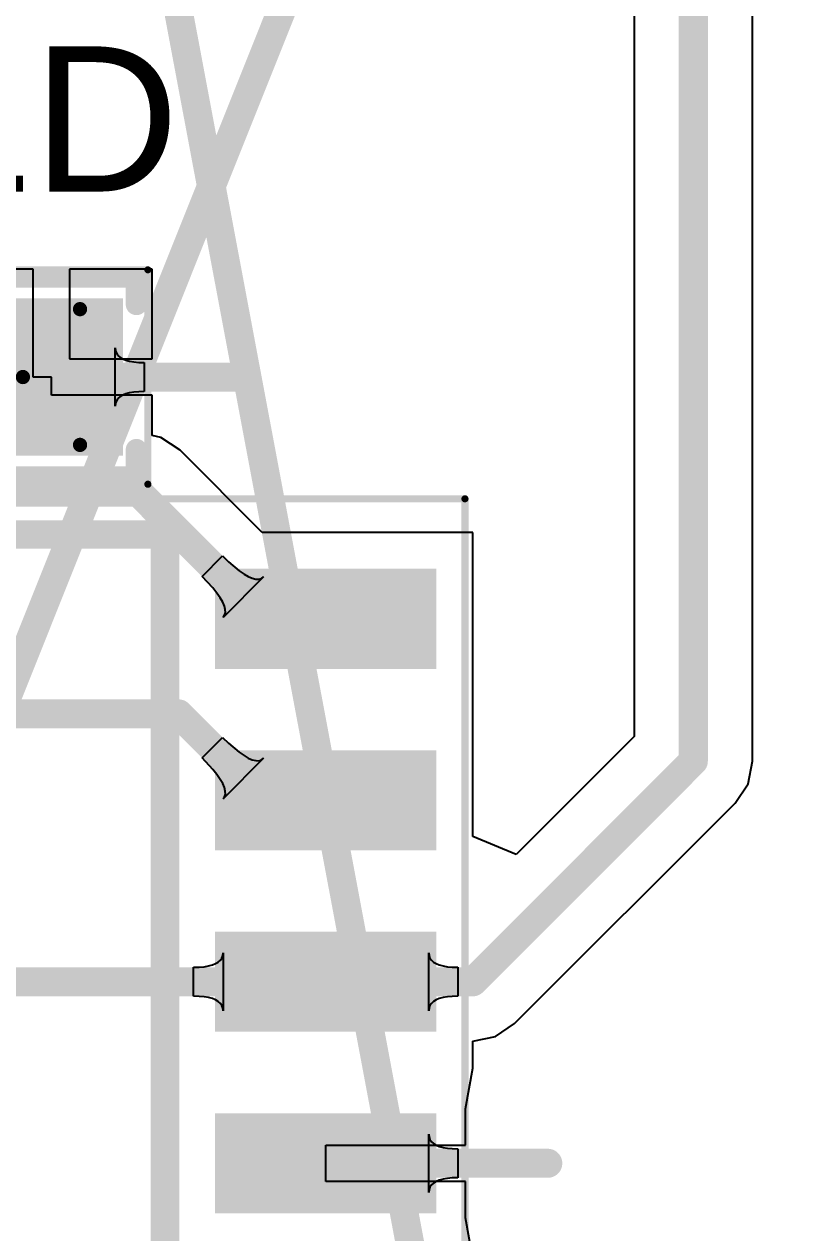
# Model space of a CAD drawing. Header units: inches. Extents: x -0.14 to 3.29, y -0.08 to 7.88.
# Drawn here: x 1.6743 to 1.8897, y 4.0263 to 4.3593 of the extents above; entities that cross this region are included whole.
import ezdxf

# ---------------------------------------------------------------- set-up
doc = ezdxf.new("R2010")
doc.units = ezdxf.units.IN
doc.header["$MEASUREMENT"] = 0
for name, color, linetype in [('PCBD Notes', 76, 'Continuous'), ('Top 3D Body', 56, 'Continuous'), ('Top Courtyard', 56, 'Continuous'), ('Top Layer', 1, 'Continuous'), ('Top Overlay', 2, 'Continuous'), ('Top Paste', 8, 'Continuous'), ('Top Solder', 216, 'Continuous')]:
    doc.layers.add(name, color=color, linetype=linetype)
doc.styles.add('Arial', font='', dxfattribs={"height": 0.2})
doc.styles.get('Arial').set_extended_font_data('Arial')

# ---------------------------------------------------------------- blocks, each defined once
blk = doc.blocks.new('34355DA5_B1DA_47C2_A88A_ECF82120A4F7_256')
at = {"layer": 'Top Layer'}
for points in [[(0.07874, 0.13819), (0.07874, 0.16181), (0.13583, 0.16181), (0.13583, 0.13819)], [(0.07874, 0.08819), (0.07874, 0.11181), (0.13583, 0.11181), (0.13583, 0.08819)], [(0.07874, 0.03819), (0.07874, 0.06181), (0.13583, 0.06181), (0.13583, 0.03819)], [(0.07874, -0.01181), (0.07874, 0.01181), (0.13583, 0.01181), (0.13583, -0.01181)]]:
    blk.add_hatch(color=1, dxfattribs=at).paths.add_polyline_path(points)
at = {"layer": 'Top Paste'}
for points in [[(0.07874, 0.13819), (0.07874, 0.16181), (0.13583, 0.16181), (0.13583, 0.13819)], [(0.07874, 0.08819), (0.07874, 0.11181), (0.13583, 0.11181), (0.13583, 0.08819)], [(0.07874, 0.03819), (0.07874, 0.06181), (0.13583, 0.06181), (0.13583, 0.03819)], [(0.07874, -0.01181), (0.07874, 0.01181), (0.13583, 0.01181), (0.13583, -0.01181)]]:
    blk.add_hatch(color=8, dxfattribs=at).paths.add_polyline_path(points)
at = {"layer": 'Top Solder'}
for points in [[(0.07677, 0.13622), (0.07677, 0.16378), (0.1378, 0.16378), (0.1378, 0.13622)], [(0.07677, 0.08622), (0.07677, 0.11378), (0.1378, 0.11378), (0.1378, 0.08622)], [(0.07677, 0.03622), (0.07677, 0.06378), (0.1378, 0.06378), (0.1378, 0.03622)], [(0.07677, -0.01378), (0.07677, 0.01378), (0.1378, 0.01378), (0.1378, -0.01378)]]:
    blk.add_hatch(color=216, dxfattribs=at).paths.add_polyline_path(points)
at = {"layer": 'Top Courtyard'}
for points in [[(-0.14567, 0.18307, 0.00197, 0.00197, 0), (0.14567, 0.18307, 0.00197, 0.00197, 0)], [(0.14567, -0.18307, 0.00197, 0.00197, 0), (0.14567, 0.18307, 0.00197, 0.00197, 0)]]:
    blk.add_lwpolyline(points, format="xyseb", dxfattribs=at)
blk.add_lwpolyline([(0.14518, 0.18307, 0.000984, 0.000984, 1), (0.14616, 0.18307, 0.000984, 0.000984, 1)], format="xyseb", close=True, dxfattribs=at)
blk.add_lwpolyline([(0.14518, 0.18307, 0.000984, 0.000984, 1), (0.14616, 0.18307, 0.000984, 0.000984, 1)], format="xyseb", close=True, dxfattribs=at)
at = {"layer": 'Top Overlay'}
for points in [[(-0.06299, 0.17323, 0.00787, 0.00787, 0), (0.06299, 0.17323, 0.00787, 0.00787, 0)], [(0.06299, -0.17323, 0.00787, 0.00787, 0), (0.06299, 0.17323, 0.00787, 0.00787, 0)]]:
    blk.add_lwpolyline(points, format="xyseb", dxfattribs=at)
blk.add_lwpolyline([(0.06103, 0.17323, 0.00394, 0.00394, 1), (0.06496, 0.17323, 0.00394, 0.00394, 1)], format="xyseb", close=True, dxfattribs=at)
blk.add_lwpolyline([(0.06103, 0.17323, 0.00394, 0.00394, 1), (0.06496, 0.17323, 0.00394, 0.00394, 1)], format="xyseb", close=True, dxfattribs=at)
blk = doc.blocks.new('CAP_0603_1608_471')
at = {"layer": 'Top Layer'}
for points in [[(-0.04429, -0.01969), (-0.04429, 0.01968), (-0.00886, 0.01968), (-0.00886, -0.01969)], [(0.00886, -0.01969), (0.00886, 0.01968), (0.04429, 0.01968), (0.04429, -0.01969)]]:
    blk.add_hatch(color=1, dxfattribs=at).paths.add_polyline_path(points)
at = {"layer": 'Top Paste'}
for points in [[(-0.04429, -0.01969), (-0.04429, 0.01968), (-0.00886, 0.01968), (-0.00886, -0.01969)], [(0.00886, -0.01969), (0.00886, 0.01968), (0.04429, 0.01968), (0.04429, -0.01969)]]:
    blk.add_hatch(color=8, dxfattribs=at).paths.add_polyline_path(points)
at = {"layer": 'Top Solder'}
for points in [[(-0.04626, -0.02165), (-0.04626, 0.02165), (-0.00689, 0.02165), (-0.00689, -0.02165)], [(0.00689, -0.02165), (0.00689, 0.02165), (0.04626, 0.02165), (0.04626, -0.02165)]]:
    blk.add_hatch(color=216, dxfattribs=at).paths.add_polyline_path(points)
at = {"layer": 'Top 3D Body'}
for points in [[(-0.03445, 0.0187, 0.00394, 0.00394, 0), (0.03445, 0.0187, 0.00394, 0.00394, 0)], [(-0.03445, -0.0187, 0.00394, 0.00394, 0), (-0.03445, 0.0187, 0.00394, 0.00394, 0)], [(0.03445, -0.0187, 0.00394, 0.00394, 0), (0.03445, 0.0187, 0.00394, 0.00394, 0)], [(-0.03445, -0.0187, 0.00394, 0.00394, 0), (0.03445, -0.0187, 0.00394, 0.00394, 0)]]:
    blk.add_lwpolyline(points, format="xyseb", dxfattribs=at)
for points in [[(-0.03543, 0.0187, 0.00197, 0.00197, 1), (-0.03346, 0.0187, 0.00197, 0.00197, 1)], [(-0.03543, 0.0187, 0.00197, 0.00197, 1), (-0.03346, 0.0187, 0.00197, 0.00197, 1)], [(0.03347, 0.0187, 0.00197, 0.00197, 1), (0.03543, 0.0187, 0.00197, 0.00197, 1)], [(0.03347, 0.0187, 0.00197, 0.00197, 1), (0.03543, 0.0187, 0.00197, 0.00197, 1)], [(-0.03543, -0.0187, 0.00197, 0.00197, 1), (-0.03346, -0.0187, 0.00197, 0.00197, 1)], [(-0.03543, -0.0187, 0.00197, 0.00197, 1), (-0.03346, -0.0187, 0.00197, 0.00197, 1)], [(0.03347, -0.0187, 0.00197, 0.00197, 1), (0.03543, -0.0187, 0.00197, 0.00197, 1)], [(0.03347, -0.0187, 0.00197, 0.00197, 1), (0.03543, -0.0187, 0.00197, 0.00197, 1)]]:
    blk.add_lwpolyline(points, format="xyseb", close=True, dxfattribs=at)
at = {"layer": 'Top Courtyard'}
for points in [[(-0.05315, 0.02953, 0.00197, 0.00197, 0), (0.05315, 0.02953, 0.00197, 0.00197, 0)], [(-0.05315, -0.02953, 0.00197, 0.00197, 0), (-0.05315, 0.02953, 0.00197, 0.00197, 0)], [(0.05315, -0.02953, 0.00197, 0.00197, 0), (0.05315, 0.02953, 0.00197, 0.00197, 0)], [(0, -0.0187, 0.00394, 0.00394, 0), (0, 0.0187, 0.00394, 0.00394, 0)], [(-0.0187, 0, 0.00394, 0.00394, 0), (0.0187, 0, 0.00394, 0.00394, 0)], [(-0.05315, -0.02953, 0.00197, 0.00197, 0), (0.05315, -0.02953, 0.00197, 0.00197, 0)]]:
    blk.add_lwpolyline(points, format="xyseb", dxfattribs=at)
for points in [[(-0.05364, 0.02953, 0.000984, 0.000984, 1), (-0.05266, 0.02953, 0.000984, 0.000984, 1)], [(-0.05364, 0.02953, 0.000984, 0.000984, 1), (-0.05266, 0.02953, 0.000984, 0.000984, 1)], [(0.05266, 0.02953, 0.000984, 0.000984, 1), (0.05364, 0.02953, 0.000984, 0.000984, 1)], [(0.05266, 0.02953, 0.000984, 0.000984, 1), (0.05364, 0.02953, 0.000984, 0.000984, 1)], [(-0.00098, 0.0187, 0.00197, 0.00197, 1), (0.00099, 0.0187, 0.00197, 0.00197, 1)], [(-0.01968, 0, 0.00197, 0.00197, 1), (-0.01772, 0, 0.00197, 0.00197, 1)], [(0.01772, 0, 0.00197, 0.00197, 1), (0.01969, 0, 0.00197, 0.00197, 1)], [(-0.00098, -0.0187, 0.00197, 0.00197, 1), (0.00099, -0.0187, 0.00197, 0.00197, 1)], [(-0.05364, -0.02953, 0.000984, 0.000984, 1), (-0.05266, -0.02953, 0.000984, 0.000984, 1)], [(-0.05364, -0.02953, 0.000984, 0.000984, 1), (-0.05266, -0.02953, 0.000984, 0.000984, 1)], [(0.05266, -0.02953, 0.000984, 0.000984, 1), (0.05364, -0.02953, 0.000984, 0.000984, 1)], [(0.05266, -0.02953, 0.000984, 0.000984, 1), (0.05364, -0.02953, 0.000984, 0.000984, 1)]]:
    blk.add_lwpolyline(points, format="xyseb", close=True, dxfattribs=at)
at = {"layer": 'Top Overlay'}
for points in [[(-0.05, 0.02, 0.00591, 0.00591, 0), (-0.05, 0.02756, 0.00591, 0.00591, 0)], [(-0.05, 0.02756, 0.00591, 0.00591, 0), (0.05, 0.02756, 0.00591, 0.00591, 0)], [(0, -0.02756, 0.00591, 0.00591, 0), (0, 0.02756, 0.00591, 0.00591, 0)], [(0.05, 0.02, 0.00591, 0.00591, 0), (0.05, 0.02756, 0.00591, 0.00591, 0)], [(-0.05, -0.02756, 0.00591, 0.00591, 0), (-0.05, -0.02, 0.00591, 0.00591, 0)], [(0.05, -0.02756, 0.00591, 0.00591, 0), (0.05, -0.02, 0.00591, 0.00591, 0)], [(-0.05, -0.02756, 0.00591, 0.00591, 0), (0.05, -0.02756, 0.00591, 0.00591, 0)]]:
    blk.add_lwpolyline(points, format="xyseb", dxfattribs=at)
for points in [[(-0.05147, 0.02756, 0.00295, 0.00295, 1), (-0.04852, 0.02756, 0.00295, 0.00295, 1)], [(-0.05147, 0.02756, 0.00295, 0.00295, 1), (-0.04852, 0.02756, 0.00295, 0.00295, 1)], [(-0.00147, 0.02756, 0.00295, 0.00295, 1), (0.00148, 0.02756, 0.00295, 0.00295, 1)], [(0.04853, 0.02756, 0.00295, 0.00295, 1), (0.05148, 0.02756, 0.00295, 0.00295, 1)], [(0.04853, 0.02756, 0.00295, 0.00295, 1), (0.05148, 0.02756, 0.00295, 0.00295, 1)], [(-0.05147, 0.02, 0.00295, 0.00295, 1), (-0.04852, 0.02, 0.00295, 0.00295, 1)], [(0.04853, 0.02, 0.00295, 0.00295, 1), (0.05148, 0.02, 0.00295, 0.00295, 1)], [(-0.05147, -0.02, 0.00295, 0.00295, 1), (-0.04852, -0.02, 0.00295, 0.00295, 1)], [(0.04853, -0.02, 0.00295, 0.00295, 1), (0.05148, -0.02, 0.00295, 0.00295, 1)], [(-0.05147, -0.02756, 0.00295, 0.00295, 1), (-0.04852, -0.02756, 0.00295, 0.00295, 1)], [(-0.05147, -0.02756, 0.00295, 0.00295, 1), (-0.04852, -0.02756, 0.00295, 0.00295, 1)], [(-0.00147, -0.02756, 0.00295, 0.00295, 1), (0.00148, -0.02756, 0.00295, 0.00295, 1)], [(0.04853, -0.02756, 0.00295, 0.00295, 1), (0.05148, -0.02756, 0.00295, 0.00295, 1)], [(0.04853, -0.02756, 0.00295, 0.00295, 1), (0.05148, -0.02756, 0.00295, 0.00295, 1)]]:
    blk.add_lwpolyline(points, format="xyseb", close=True, dxfattribs=at)

msp = doc.modelspace()

# ---------------------------------------------------------------- linework, layer by layer
at = {"layer": 'PCBD Notes'}
for points in [[(0, 0, 0.00787, 0.00787, 0), (3.14961, 7.87402, 0.00787, 0.00787, 0)], [(1.08268, 7.73622, 0.00787, 0.00787, 0), (2.06693, 2.5, 0.00787, 0.00787, 0)]]:
    msp.add_lwpolyline(points, format="xyseb", dxfattribs=at)
at = {"layer": 'Top Layer'}
for p, q in [((1.87502, 4.15623), (1.87502, 5.02997)), ((1.84239, 5.02321), (1.84239, 4.16299)), ((1.67677, 4.29173), (1.65834, 4.29173)), ((1.67677, 4.26205), (1.67677, 4.29173)), ((1.70949, 4.29173), (1.68677, 4.29173)), ((1.68677, 4.29173), (1.68677, 4.26705)), ((1.70949, 4.26705), (1.70949, 4.29173)), ((1.69937, 4.25405), (1.69937, 4.27005)), ((1.69937, 4.27005), (1.69945, 4.26929)), ((1.69945, 4.26929), (1.69969, 4.26861)), ((1.68677, 4.26705), (1.70949, 4.26705)), ((1.69969, 4.26861), (1.70009, 4.26801)), ((1.70009, 4.26801), (1.70065, 4.26749)), ((1.70065, 4.26749), (1.70137, 4.26705)), ((1.70137, 4.26705), (1.70225, 4.26669)), ((1.70225, 4.26669), (1.70329, 4.26641)), ((1.70329, 4.26641), (1.70449, 4.26621)), ((1.70449, 4.26621), (1.70585, 4.26609)), ((1.70585, 4.26609), (1.70737, 4.26605)), ((1.70737, 4.26605), (1.70737, 4.25805)), ((1.68177, 4.26205), (1.67677, 4.26205)), ((1.68177, 4.25705), (1.68177, 4.26205)), ((1.70949, 4.25705), (1.68177, 4.25705)), ((1.70009, 4.25609), (1.69969, 4.25549)), ((1.70065, 4.25661), (1.70009, 4.25609)), ((1.70137, 4.25705), (1.70065, 4.25661)), ((1.70225, 4.25741), (1.70137, 4.25705)), ((1.70329, 4.25769), (1.70225, 4.25741)), ((1.70449, 4.25789), (1.70329, 4.25769)), ((1.70585, 4.25801), (1.70449, 4.25789)), ((1.70737, 4.25805), (1.70585, 4.25801)), ((1.70949, 4.24592), (1.70949, 4.25705)), ((1.69945, 4.25481), (1.69937, 4.25405)), ((1.69969, 4.25549), (1.69945, 4.25481)), ((1.71194, 4.24543), (1.70949, 4.24592)), ((1.71724, 4.2419), (1.71194, 4.24543)), ((1.73989, 4.21924), (1.71724, 4.2419)), ((1.79791, 4.21924), (1.73989, 4.21924)), ((1.79791, 4.17162), (1.79791, 4.21924)), ((1.72328, 4.20712), (1.72894, 4.21278)), ((1.72894, 4.21278), (1.73059, 4.21118)), ((1.73059, 4.21118), (1.73355, 4.20867)), ((1.72625, 4.20394), (1.72328, 4.20712)), ((1.74025, 4.207), (1.72906, 4.19581)), ((1.73355, 4.20867), (1.73485, 4.20775)), ((1.73485, 4.20775), (1.73604, 4.20706)), ((1.73604, 4.20706), (1.73711, 4.2066)), ((1.73711, 4.2066), (1.73807, 4.20636)), ((1.73807, 4.20636), (1.73891, 4.20635)), ((1.73891, 4.20635), (1.73964, 4.20656)), ((1.73964, 4.20656), (1.74025, 4.207)), ((1.72739, 4.20252), (1.72625, 4.20394)), ((1.72831, 4.20121), (1.72739, 4.20252)), ((1.729, 4.20002), (1.72831, 4.20121)), ((1.72946, 4.19895), (1.729, 4.20002)), ((1.72906, 4.19581), (1.7295, 4.19642)), ((1.7297, 4.19799), (1.72946, 4.19895)), ((1.7295, 4.19642), (1.72971, 4.19715)), ((1.72971, 4.19715), (1.7297, 4.19799)), ((1.79791, 4.16924), (1.79791, 4.17162)), ((1.79791, 4.17162), (1.79791, 4.17162)), ((1.79791, 4.15962), (1.79791, 4.16924)), ((1.79791, 4.16924), (1.79791, 4.16924)), ((1.72328, 4.15712), (1.72894, 4.16278)), ((1.72894, 4.16278), (1.73059, 4.16118)), ((1.84239, 4.16299), (1.80991, 4.1305)), ((1.73059, 4.16118), (1.73355, 4.15867)), ((1.79791, 4.13547), (1.79791, 4.15962)), ((1.72625, 4.15394), (1.72328, 4.15712)), ((1.74025, 4.157), (1.72906, 4.14581)), ((1.73355, 4.15867), (1.73485, 4.15775)), ((1.73485, 4.15775), (1.73604, 4.15706)), ((1.73604, 4.15706), (1.73711, 4.1566)), ((1.73711, 4.1566), (1.73807, 4.15636)), ((1.73807, 4.15636), (1.73891, 4.15635)), ((1.73891, 4.15635), (1.73964, 4.15656)), ((1.73964, 4.15656), (1.74025, 4.157)), ((1.87377, 4.14999), (1.87502, 4.15623)), ((1.72739, 4.15252), (1.72625, 4.15394)), ((1.72831, 4.15121), (1.72739, 4.15252)), ((1.729, 4.15002), (1.72831, 4.15121)), ((1.72946, 4.14895), (1.729, 4.15002)), ((1.87024, 4.14469), (1.87377, 4.14999)), ((1.72906, 4.14581), (1.7295, 4.14642)), ((1.7297, 4.14799), (1.72946, 4.14895)), ((1.7295, 4.14642), (1.72971, 4.14715)), ((1.72971, 4.14715), (1.7297, 4.14799)), ((1.80944, 4.0839), (1.87024, 4.14469)), ((1.80991, 4.1305), (1.79791, 4.13547)), ((1.72873, 4.10199), (1.72898, 4.10267)), ((1.72898, 4.10267), (1.72906, 4.10343)), ((1.72906, 4.10343), (1.72906, 4.08743)), ((1.78579, 4.08743), (1.78579, 4.10343)), ((1.78579, 4.10343), (1.78587, 4.10267)), ((1.78587, 4.10267), (1.78611, 4.10199)), ((1.72094, 4.09943), (1.72248, 4.09947)), ((1.72094, 4.09143), (1.72094, 4.09943)), ((1.72248, 4.09947), (1.72386, 4.09959)), ((1.72386, 4.09959), (1.72508, 4.09979)), ((1.72508, 4.09979), (1.72614, 4.10007)), ((1.72614, 4.10007), (1.72703, 4.10043)), ((1.72703, 4.10043), (1.72776, 4.10087)), ((1.72776, 4.10087), (1.72833, 4.10139)), ((1.72833, 4.10139), (1.72873, 4.10199)), ((1.78611, 4.10199), (1.78651, 4.10139)), ((1.78651, 4.10139), (1.78707, 4.10087)), ((1.78707, 4.10087), (1.78779, 4.10043)), ((1.78779, 4.10043), (1.78867, 4.10007)), ((1.78867, 4.10007), (1.78971, 4.09979)), ((1.78971, 4.09979), (1.79091, 4.09959)), ((1.79091, 4.09959), (1.79227, 4.09947)), ((1.79227, 4.09947), (1.79379, 4.09943)), ((1.79379, 4.09943), (1.79379, 4.09143)), ((1.72248, 4.09139), (1.72094, 4.09143)), ((1.72386, 4.09127), (1.72248, 4.09139)), ((1.72508, 4.09107), (1.72386, 4.09127)), ((1.72614, 4.09079), (1.72508, 4.09107)), ((1.72703, 4.09043), (1.72614, 4.09079)), ((1.72776, 4.08999), (1.72703, 4.09043)), ((1.72833, 4.08947), (1.72776, 4.08999)), ((1.72873, 4.08887), (1.72833, 4.08947)), ((1.78651, 4.08947), (1.78611, 4.08887)), ((1.78707, 4.08999), (1.78651, 4.08947)), ((1.78779, 4.09043), (1.78707, 4.08999)), ((1.78867, 4.09079), (1.78779, 4.09043)), ((1.78971, 4.09107), (1.78867, 4.09079)), ((1.79091, 4.09127), (1.78971, 4.09107)), ((1.79227, 4.09139), (1.79091, 4.09127)), ((1.79379, 4.09143), (1.79227, 4.09139)), ((1.72898, 4.08819), (1.72873, 4.08887)), ((1.72906, 4.08743), (1.72898, 4.08819)), ((1.78587, 4.08819), (1.78579, 4.08743)), ((1.78611, 4.08887), (1.78587, 4.08819)), ((1.80415, 4.08036), (1.80944, 4.0839)), ((1.79791, 4.07912), (1.80415, 4.08036)), ((1.79791, 4.07162), (1.79791, 4.07912)), ((1.79791, 4.07912), (1.79791, 4.07912)), ((1.79591, 4.06045), (1.79791, 4.07162)), ((1.79591, 4.05043), (1.79591, 4.06045)), ((1.78579, 4.03743), (1.78579, 4.05343)), ((1.78579, 4.05343), (1.78587, 4.05267)), ((1.78587, 4.05267), (1.78611, 4.05199)), ((1.75736, 4.04043), (1.75736, 4.05043)), ((1.75736, 4.05043), (1.79591, 4.05043)), ((1.78611, 4.05199), (1.78651, 4.05139)), ((1.78651, 4.05139), (1.78707, 4.05087)), ((1.78707, 4.05087), (1.78779, 4.05043)), ((1.78779, 4.05043), (1.78867, 4.05007)), ((1.78867, 4.05007), (1.78971, 4.04979)), ((1.78971, 4.04979), (1.79091, 4.04959)), ((1.79091, 4.04959), (1.79227, 4.04947)), ((1.79227, 4.04947), (1.79379, 4.04943)), ((1.79379, 4.04943), (1.79379, 4.04143)), ((1.79591, 4.04043), (1.75736, 4.04043)), ((1.78651, 4.03947), (1.78611, 4.03887)), ((1.78707, 4.03999), (1.78651, 4.03947)), ((1.78779, 4.04043), (1.78707, 4.03999)), ((1.78867, 4.04079), (1.78779, 4.04043)), ((1.78971, 4.04107), (1.78867, 4.04079)), ((1.79091, 4.04127), (1.78971, 4.04107)), ((1.79227, 4.04139), (1.79091, 4.04127)), ((1.79379, 4.04143), (1.79227, 4.04139)), ((1.79591, 4.03041), (1.79591, 4.04043)), ((1.78587, 4.03819), (1.78579, 4.03743)), ((1.78611, 4.03887), (1.78587, 4.03819)), ((1.79791, 4.01924), (1.79591, 4.03041))]:
    msp.add_line(p, q, dxfattribs=at)
for points in [[(1.8587, 4.15623, 0.008, 0.008, 0), (1.8587, 5.02997, 0.008, 0.008, 0)], [(1.68177, 4.26205, 0.008, 0.008, 0), (1.7352, 4.26205, 0.008, 0.008, 0)], [(1.58043, 4.23036, 0.008, 0.008, 0), (1.7057, 4.23036, 0.008, 0.008, 0)], [(1.7057, 4.23036, 0.008, 0.008, 0), (1.74063, 4.19543, 0.008, 0.008, 0)], [(1.74063, 4.19543, 0.008, 0.008, 0), (1.75736, 4.19543, 0.008, 0.008, 0)], [(1.39798, 4.16924, 0.008, 0.008, 0), (1.71682, 4.16924, 0.008, 0.008, 0)], [(1.71682, 4.16924, 0.008, 0.008, 0), (1.74063, 4.14543, 0.008, 0.008, 0)], [(1.79791, 4.09543, 0.008, 0.008, 0), (1.8587, 4.15623, 0.008, 0.008, 0)], [(1.74063, 4.14543, 0.008, 0.008, 0), (1.75736, 4.14543, 0.008, 0.008, 0)], [(1.65008, 4.09543, 0.008, 0.008, 0), (1.75736, 4.09543, 0.008, 0.008, 0)], [(1.75736, 4.09543, 0.008, 0.008, 0), (1.79791, 4.09543, 0.008, 0.008, 0)], [(1.75736, 4.04543, 0.008, 0.008, 0), (1.81858, 4.04543, 0.008, 0.008, 0)]]:
    msp.add_lwpolyline(points, format="xyseb", dxfattribs=at)
for points in [[(1.67977, 4.26205, 0.004, 0.004, 1), (1.68377, 4.26205, 0.004, 0.004, 1)], [(1.7332, 4.26205, 0.004, 0.004, 1), (1.7372, 4.26205, 0.004, 0.004, 1)], [(1.7037, 4.23036, 0.004, 0.004, 1), (1.7077, 4.23036, 0.004, 0.004, 1)], [(1.7037, 4.23036, 0.004, 0.004, 1), (1.7077, 4.23036, 0.004, 0.004, 1)], [(1.73863, 4.19543, 0.004, 0.004, 1), (1.74263, 4.19543, 0.004, 0.004, 1)], [(1.73863, 4.19543, 0.004, 0.004, 1), (1.74263, 4.19543, 0.004, 0.004, 1)], [(1.75536, 4.19543, 0.004, 0.004, 1), (1.75936, 4.19543, 0.004, 0.004, 1)], [(1.71482, 4.16924, 0.004, 0.004, 1), (1.71882, 4.16924, 0.004, 0.004, 1)], [(1.71482, 4.16924, 0.004, 0.004, 1), (1.71882, 4.16924, 0.004, 0.004, 1)], [(1.8567, 4.15623, 0.004, 0.004, 1), (1.8607, 4.15623, 0.004, 0.004, 1)], [(1.8567, 4.15623, 0.004, 0.004, 1), (1.8607, 4.15623, 0.004, 0.004, 1)], [(1.73863, 4.14543, 0.004, 0.004, 1), (1.74263, 4.14543, 0.004, 0.004, 1)], [(1.73863, 4.14543, 0.004, 0.004, 1), (1.74263, 4.14543, 0.004, 0.004, 1)], [(1.75536, 4.14543, 0.004, 0.004, 1), (1.75936, 4.14543, 0.004, 0.004, 1)], [(1.75536, 4.09543, 0.004, 0.004, 1), (1.75936, 4.09543, 0.004, 0.004, 1)], [(1.75536, 4.09543, 0.004, 0.004, 1), (1.75936, 4.09543, 0.004, 0.004, 1)], [(1.79591, 4.09543, 0.004, 0.004, 1), (1.79991, 4.09543, 0.004, 0.004, 1)], [(1.79591, 4.09543, 0.004, 0.004, 1), (1.79991, 4.09543, 0.004, 0.004, 1)], [(1.75536, 4.04543, 0.004, 0.004, 1), (1.75936, 4.04543, 0.004, 0.004, 1)], [(1.81658, 4.04543, 0.004, 0.004, 1), (1.82058, 4.04543, 0.004, 0.004, 1)]]:
    msp.add_lwpolyline(points, format="xyseb", close=True, dxfattribs=at)

# ---------------------------------------------------------------- block references
for name, p in [('CAP_0603_1608_471', (1.6552, 4.26205)), ('34355DA5_B1DA_47C2_A88A_ECF82120A4F7_256', (1.65008, 4.04543))]:
    msp.add_blockref(name, p)

# ---------------------------------------------------------------- texts
at = {"layer": 'Top Overlay', "style": 'Arial'}
msp.add_text('C1D', height=0.04, dxfattribs=at).set_placement((1.6052, 4.31315))

doc.saveas('drawing.dxf')
